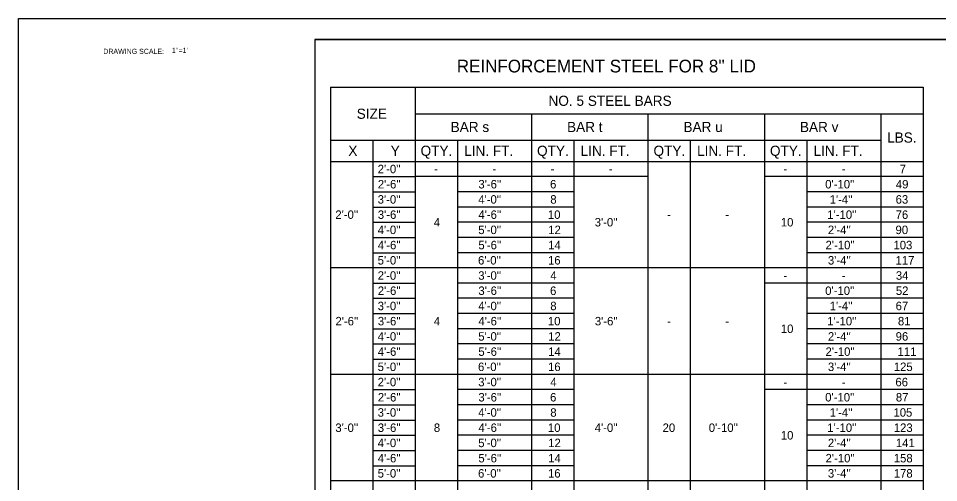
# Model space of a CAD drawing. Extents: x 1000 to 1036.3, y 1000 to 1022.
# Drawn here: x 1000 to 1021.73, y 1011.04 to 1022 of the extents above; entities that cross this region are included whole.
import ezdxf

# ---------------------------------------------------------------- set-up
doc = ezdxf.new("R2010")
doc.units = 0
for name, color, linetype in [('Level 1', 7, 'Continuous'), ('Level 10', 7, 'Continuous'), ('Level 11', 7, 'Continuous'), ('Level 15', 7, 'Continuous')]:
    doc.layers.add(name, color=color, linetype=linetype)

msp = doc.modelspace()

# ---------------------------------------------------------------- linework, layer by layer
at = {"layer": 'Level 1'}
for p, q in [((1007.366, 1020.374), (1021.366, 1020.374)), ((1007.366, 1020.374), (1007.366, 1001.015)), ((1009.366, 1020.374), (1009.366, 1001.015)), ((1021.366, 1020.374), (1021.366, 1001.015)), ((1009.366, 1019.749), (1021.366, 1019.749)), ((1012.116, 1019.749), (1012.116, 1018.624)), ((1014.866, 1019.749), (1014.866, 1001.015)), ((1017.616, 1019.749), (1017.616, 1001.015)), ((1020.366, 1019.749), (1020.366, 1001.015)), ((1007.366, 1019.124), (1020.366, 1019.124)), ((1008.366, 1019.124), (1008.366, 1001.015)), ((1010.366, 1019.124), (1010.366, 1018.624)), ((1013.116, 1019.124), (1013.116, 1001.015)), ((1015.866, 1019.124), (1015.866, 1001.015)), ((1018.616, 1019.124), (1018.616, 1001.015)), ((1007.366, 1018.624), (1008.366, 1018.624)), ((1008.366, 1018.624), (1009.366, 1018.624)), ((1009.366, 1018.624), (1010.366, 1018.624)), ((1010.366, 1018.624), (1010.366, 1001.015)), ((1010.366, 1018.624), (1021.366, 1018.624)), ((1012.116, 1018.624), (1012.116, 1001.015)), ((1008.366, 1018.265), (1009.366, 1018.265)), ((1010.366, 1018.265), (1009.366, 1018.265)), ((1012.116, 1018.265), (1010.366, 1018.265)), ((1013.116, 1018.265), (1012.116, 1018.265)), ((1014.866, 1018.265), (1013.116, 1018.265)), ((1018.616, 1018.265), (1017.616, 1018.265)), ((1020.366, 1018.265), (1018.616, 1018.265)), ((1021.366, 1018.265), (1020.366, 1018.265)), ((1008.366, 1017.905), (1009.366, 1017.905)), ((1012.116, 1017.905), (1010.366, 1017.905)), ((1013.116, 1017.905), (1012.116, 1017.905)), ((1020.366, 1017.905), (1018.616, 1017.905)), ((1021.366, 1017.905), (1020.366, 1017.905)), ((1008.366, 1017.546), (1009.366, 1017.546)), ((1012.116, 1017.546), (1010.366, 1017.546)), ((1013.116, 1017.546), (1012.116, 1017.546)), ((1020.366, 1017.546), (1018.616, 1017.546)), ((1021.366, 1017.546), (1020.366, 1017.546)), ((1008.366, 1017.187), (1009.366, 1017.187)), ((1012.116, 1017.187), (1010.366, 1017.187)), ((1013.116, 1017.187), (1012.116, 1017.187)), ((1013.116, 1017.187), (1012.116, 1017.187)), ((1020.366, 1017.187), (1018.616, 1017.187)), ((1021.366, 1017.187), (1020.366, 1017.187)), ((1008.366, 1016.827), (1009.366, 1016.827)), ((1012.116, 1016.827), (1010.366, 1016.827)), ((1013.116, 1016.827), (1012.116, 1016.827)), ((1020.366, 1016.827), (1018.616, 1016.827)), ((1021.366, 1016.827), (1020.366, 1016.827)), ((1008.366, 1016.468), (1009.366, 1016.468)), ((1012.116, 1016.468), (1010.366, 1016.468)), ((1013.116, 1016.468), (1012.116, 1016.468)), ((1020.366, 1016.468), (1018.616, 1016.468)), ((1021.366, 1016.468), (1020.366, 1016.468)), ((1021.366, 1016.109), (1007.366, 1016.109)), ((1008.366, 1015.749), (1009.366, 1015.749)), ((1012.116, 1015.749), (1010.366, 1015.749)), ((1013.116, 1015.749), (1012.116, 1015.749)), ((1018.616, 1015.749), (1017.616, 1015.749)), ((1020.366, 1015.749), (1018.616, 1015.749)), ((1021.366, 1015.749), (1020.366, 1015.749)), ((1008.366, 1015.39), (1009.366, 1015.39)), ((1012.116, 1015.39), (1010.366, 1015.39)), ((1013.116, 1015.39), (1012.116, 1015.39)), ((1020.366, 1015.39), (1018.616, 1015.39)), ((1021.366, 1015.39), (1020.366, 1015.39)), ((1008.366, 1015.03), (1009.366, 1015.03)), ((1012.116, 1015.03), (1010.366, 1015.03)), ((1013.116, 1015.03), (1012.116, 1015.03)), ((1020.366, 1015.03), (1018.616, 1015.03)), ((1021.366, 1015.03), (1020.366, 1015.03)), ((1008.366, 1014.671), (1009.366, 1014.671)), ((1012.116, 1014.671), (1010.366, 1014.671)), ((1013.116, 1014.671), (1012.116, 1014.671)), ((1020.366, 1014.671), (1018.616, 1014.671)), ((1021.366, 1014.671), (1020.366, 1014.671)), ((1008.366, 1014.312), (1009.366, 1014.312)), ((1012.116, 1014.312), (1010.366, 1014.312)), ((1013.116, 1014.312), (1012.116, 1014.312)), ((1020.366, 1014.312), (1018.616, 1014.312)), ((1021.366, 1014.312), (1020.366, 1014.312)), ((1008.366, 1013.952), (1009.366, 1013.952)), ((1012.116, 1013.952), (1010.366, 1013.952)), ((1013.116, 1013.952), (1012.116, 1013.952)), ((1020.366, 1013.952), (1018.616, 1013.952)), ((1021.366, 1013.952), (1020.366, 1013.952)), ((1021.366, 1013.593), (1007.366, 1013.593)), ((1008.366, 1013.234), (1009.366, 1013.234)), ((1012.116, 1013.234), (1010.366, 1013.234)), ((1013.116, 1013.234), (1012.116, 1013.234)), ((1018.616, 1013.234), (1017.616, 1013.234)), ((1020.366, 1013.234), (1018.616, 1013.234)), ((1021.366, 1013.234), (1020.366, 1013.234)), ((1008.366, 1012.874), (1009.366, 1012.874)), ((1012.116, 1012.874), (1010.366, 1012.874)), ((1013.116, 1012.874), (1012.116, 1012.874)), ((1020.366, 1012.874), (1018.616, 1012.874)), ((1021.366, 1012.874), (1020.366, 1012.874)), ((1008.366, 1012.515), (1009.366, 1012.515)), ((1012.116, 1012.515), (1010.366, 1012.515)), ((1013.116, 1012.515), (1012.116, 1012.515)), ((1020.366, 1012.515), (1018.616, 1012.515)), ((1021.366, 1012.515), (1020.366, 1012.515)), ((1008.366, 1012.156), (1009.366, 1012.156)), ((1012.116, 1012.156), (1010.366, 1012.156)), ((1013.116, 1012.156), (1012.116, 1012.156)), ((1020.366, 1012.156), (1018.616, 1012.156)), ((1021.366, 1012.156), (1020.366, 1012.156)), ((1008.366, 1011.796), (1009.366, 1011.796)), ((1012.116, 1011.796), (1010.366, 1011.796)), ((1013.116, 1011.796), (1012.116, 1011.796)), ((1020.366, 1011.796), (1018.616, 1011.796)), ((1021.366, 1011.796), (1020.366, 1011.796)), ((1008.366, 1011.437), (1009.366, 1011.437)), ((1012.116, 1011.437), (1010.366, 1011.437)), ((1013.116, 1011.437), (1012.116, 1011.437)), ((1020.366, 1011.437), (1018.616, 1011.437)), ((1021.366, 1011.437), (1020.366, 1011.437)), ((1021.366, 1011.077), (1007.366, 1011.077))]:
    msp.add_line(p, q, dxfattribs=at)
at = {"layer": 'Level 10'}
for p, q in [((1000, 1000), (1000, 1022)), ((1000, 1022), (1036, 1022)), ((1007, 1021.5), (1035.5, 1021.5)), ((1007, 1021.5), (1007, 1000.5))]:
    msp.add_line(p, q, dxfattribs=at)
at = {"layer": 'Level 11'}
msp.add_lwpolyline([(1007, 1000.5), (1035.5, 1000.5), (1035.5, 1021.5), (1007, 1021.5)], close=True, dxfattribs=at)

# ---------------------------------------------------------------- texts
at = {"layer": 'Level 1'}
for s, height, p in [("REINFORCEMENT STEEL FOR 8'' LID", 0.3, (1010.353, 1020.724)), ('NO. 5 STEEL BARS', 0.24, (1012.518, 1019.935)), ('SIZE', 0.24, (1007.989, 1019.629)), ('BAR s', 0.24, (1010.207, 1019.317)), ('BAR t', 0.24, (1012.956, 1019.317)), ('BAR u', 0.24, (1015.705, 1019.317)), ('BAR v', 0.24, (1018.455, 1019.317)), ('LBS.', 0.24, (1020.514, 1019.067)), ('X', 0.24, (1007.791, 1018.754)), ('Y', 0.24, (1008.791, 1018.754)), ('QTY.', 0.24, (1009.497, 1018.754)), ('LIN. FT.', 0.24, (1010.526, 1018.754)), ('QTY.', 0.24, (1012.247, 1018.754)), ('LIN. FT.', 0.24, (1013.276, 1018.754)), ('QTY.', 0.24, (1014.997, 1018.754)), ('LIN. FT.', 0.24, (1016.026, 1018.754)), ('QTY.', 0.24, (1017.747, 1018.754)), ('LIN. FT.', 0.24, (1018.776, 1018.754)), ("2'-0''", 0.2, (1008.484, 1018.344)), ('7', 0.2, (1020.81, 1018.344)), ('-', 0.2, (1009.817, 1018.344)), ('-', 0.2, (1011.192, 1018.344)), ('-', 0.2, (1012.567, 1018.344)), ('-', 0.2, (1013.942, 1018.344)), ('-', 0.2, (1018.067, 1018.344)), ('-', 0.2, (1019.442, 1018.344)), ("2'-6''", 0.2, (1008.487, 1017.985)), ("3'-6''", 0.2, (1010.862, 1017.985)), ('6', 0.2, (1012.555, 1017.985)), ("0'-10''", 0.2, (1019.052, 1017.985)), ('49', 0.2, (1020.72, 1017.985)), ("3'-0''", 0.2, (1008.484, 1017.626)), ("4'-0''", 0.2, (1010.859, 1017.626)), ('8', 0.2, (1012.56, 1017.626)), ("1'-4''", 0.2, (1019.157, 1017.626)), ('63', 0.2, (1020.715, 1017.626)), ("2'-0''", 0.2, (1007.484, 1017.266)), ("3'-6''", 0.2, (1008.487, 1017.266)), ("4'-6''", 0.2, (1010.862, 1017.266)), ('10', 0.2, (1012.503, 1017.266)), ("1'-10''", 0.2, (1019.101, 1017.266)), ('76', 0.2, (1020.715, 1017.266)), ('4', 0.2, (1009.81, 1017.087)), ("3'-0''", 0.2, (1013.609, 1017.087)), ('-', 0.2, (1015.317, 1017.266)), ('-', 0.2, (1016.692, 1017.266)), ('10', 0.2, (1018.003, 1017.087)), ("4'-0''", 0.2, (1008.484, 1016.907)), ("5'-0''", 0.2, (1010.859, 1016.907)), ('12', 0.2, (1012.511, 1016.907)), ("2'-4''", 0.2, (1019.116, 1016.907)), ('90', 0.2, (1020.712, 1016.907)), ("4'-6''", 0.2, (1008.487, 1016.548)), ("5'-6''", 0.2, (1010.862, 1016.548)), ('14', 0.2, (1012.511, 1016.548)), ("2'-10''", 0.2, (1019.06, 1016.548)), ('103', 0.2, (1020.663, 1016.548)), ("5'-0''", 0.2, (1008.484, 1016.188)), ("6'-0''", 0.2, (1010.854, 1016.188)), ('16', 0.2, (1012.506, 1016.188)), ("3'-4''", 0.2, (1019.116, 1016.188)), ('117', 0.2, (1020.712, 1016.188)), ("2'-0''", 0.2, (1008.484, 1015.829)), ("3'-0''", 0.2, (1010.859, 1015.829)), ('4', 0.2, (1012.56, 1015.829)), ('-', 0.2, (1018.067, 1015.829)), ('-', 0.2, (1019.442, 1015.829)), ('34', 0.2, (1020.72, 1015.829)), ("2'-6''", 0.2, (1008.487, 1015.47)), ("3'-6''", 0.2, (1010.862, 1015.47)), ('6', 0.2, (1012.555, 1015.469)), ("0'-10''", 0.2, (1019.052, 1015.47)), ('52', 0.2, (1020.72, 1015.47)), ("3'-0''", 0.2, (1008.484, 1015.11)), ("4'-0''", 0.2, (1010.859, 1015.11)), ('8', 0.2, (1012.56, 1015.11)), ("1'-4''", 0.2, (1019.157, 1015.11)), ('67', 0.2, (1020.715, 1015.11)), ("2'-6''", 0.2, (1007.487, 1014.751)), ("3'-6''", 0.2, (1008.487, 1014.751)), ('4', 0.2, (1009.81, 1014.751)), ("4'-6''", 0.2, (1010.862, 1014.751)), ('10', 0.2, (1012.503, 1014.751)), ("3'-6''", 0.2, (1013.612, 1014.751)), ('-', 0.2, (1015.317, 1014.751)), ('-', 0.2, (1016.692, 1014.751)), ('10', 0.2, (1018.003, 1014.571)), ("1'-10''", 0.2, (1019.101, 1014.751)), ('81', 0.2, (1020.769, 1014.751)), ("4'-0''", 0.2, (1008.484, 1014.391)), ("5'-0''", 0.2, (1010.859, 1014.391)), ('12', 0.2, (1012.511, 1014.391)), ("2'-4''", 0.2, (1019.116, 1014.391)), ('96', 0.2, (1020.715, 1014.391)), ("4'-6''", 0.2, (1008.487, 1014.032)), ("5'-6''", 0.2, (1010.862, 1014.032)), ('14', 0.2, (1012.511, 1014.032)), ("2'-10''", 0.2, (1019.06, 1014.032)), ('111', 0.2, (1020.762, 1014.032)), ("5'-0''", 0.2, (1008.484, 1013.673)), ("6'-0''", 0.2, (1010.854, 1013.673)), ('16', 0.2, (1012.506, 1013.673)), ("3'-4''", 0.2, (1019.116, 1013.673)), ('125', 0.2, (1020.671, 1013.673)), ("2'-0''", 0.2, (1008.484, 1013.313)), ("3'-0''", 0.2, (1010.859, 1013.313)), ('4', 0.2, (1012.56, 1013.313)), ('66', 0.2, (1020.71, 1013.313)), ('-', 0.2, (1018.067, 1013.313)), ('-', 0.2, (1019.442, 1013.313)), ("2'-6''", 0.2, (1008.487, 1012.954)), ("3'-6''", 0.2, (1010.862, 1012.954)), ('6', 0.2, (1012.555, 1012.954)), ("0'-10''", 0.2, (1019.052, 1012.954)), ('87', 0.2, (1020.72, 1012.954)), ("3'-0''", 0.2, (1008.484, 1012.595)), ("4'-0''", 0.2, (1010.859, 1012.595)), ('8', 0.2, (1012.56, 1012.594)), ("1'-4''", 0.2, (1019.157, 1012.595)), ('105', 0.2, (1020.663, 1012.595)), ("3'-0''", 0.2, (1007.484, 1012.235)), ("3'-6''", 0.2, (1008.487, 1012.235)), ('8', 0.2, (1009.81, 1012.235)), ("4'-6''", 0.2, (1010.862, 1012.235)), ('10', 0.2, (1012.503, 1012.235)), ("4'-0''", 0.2, (1013.609, 1012.235)), ('20', 0.2, (1015.212, 1012.235)), ("0'-10''", 0.2, (1016.302, 1012.235)), ("1'-10''", 0.2, (1019.101, 1012.235)), ('123', 0.2, (1020.671, 1012.235)), ('10', 0.2, (1018.003, 1012.056)), ("4'-0''", 0.2, (1008.484, 1011.876)), ("5'-0''", 0.2, (1010.859, 1011.876)), ('12', 0.2, (1012.511, 1011.876)), ("2'-4''", 0.2, (1019.116, 1011.876)), ('141', 0.2, (1020.721, 1011.876)), ("4'-6''", 0.2, (1008.487, 1011.516)), ("5'-6''", 0.2, (1010.862, 1011.516)), ('14', 0.2, (1012.511, 1011.516)), ("2'-10''", 0.2, (1019.06, 1011.516)), ('158', 0.2, (1020.671, 1011.516)), ("5'-0''", 0.2, (1008.484, 1011.157)), ("6'-0''", 0.2, (1010.854, 1011.157)), ('16', 0.2, (1012.506, 1011.157)), ("3'-4''", 0.2, (1019.116, 1011.157)), ('178', 0.2, (1020.671, 1011.157))]:
    msp.add_text(s, height=height, dxfattribs=at).set_placement(p)
at = {"layer": 'Level 15'}
for s, p in [("1''=1'", (1003.625, 1021.186)), ('DRAWING SCALE:', (1002.004, 1021.163))]:
    msp.add_text(s, height=0.12, dxfattribs=at).set_placement(p)

doc.saveas('drawing.dxf')
